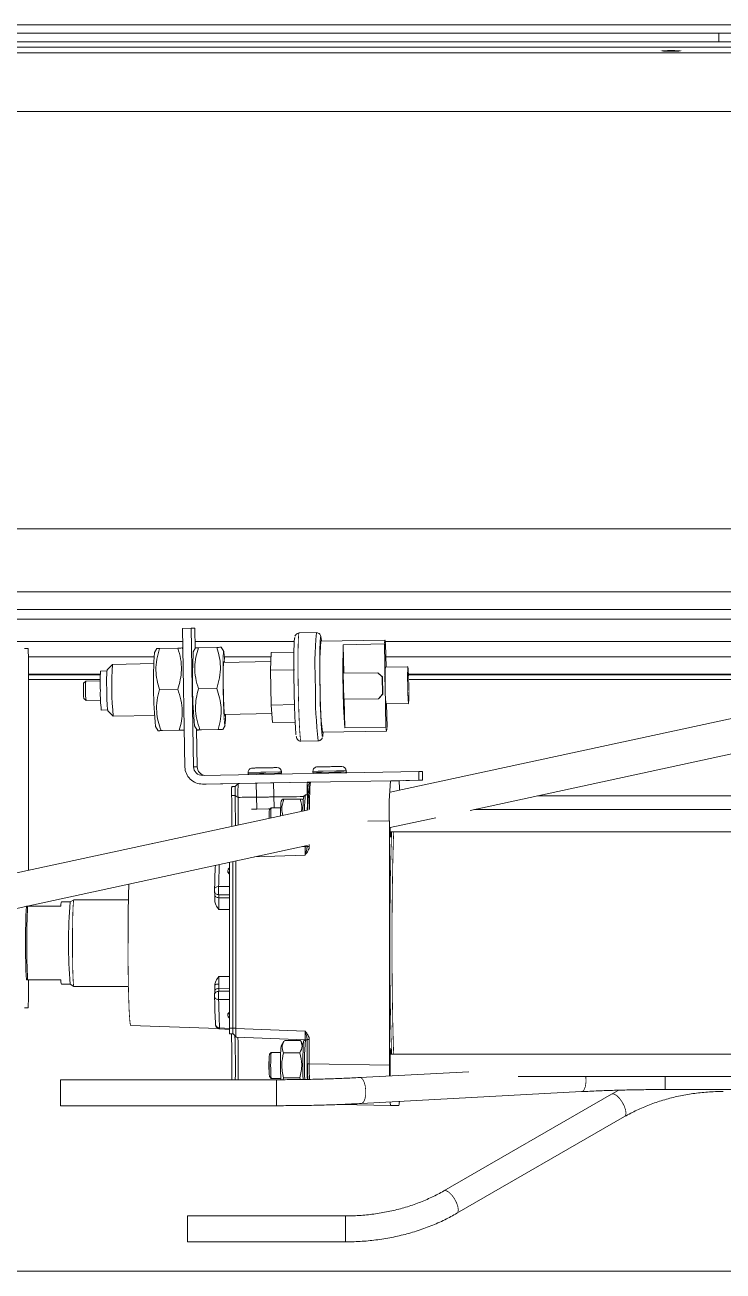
# Model space of a CAD drawing. Header units: millimetres. Extents: x -16985 to -606, y 2122 to 9380.
# Drawn here: x -12854.8 to -12693.6, y 6999.4 to 7287.2 of the extents above; entities that cross this region are included whole.
import ezdxf

# ---------------------------------------------------------------- set-up
doc = ezdxf.new("R2010")
doc.units = ezdxf.units.MM
for name, pattern in [('K5LT32768', [0]), ('K5LT32769', [0]), ('K5LT_THIN', [0])]:
    doc.linetypes.add(name, pattern=pattern)

msp = doc.modelspace()

# ---------------------------------------------------------------- linework, layer by layer
at = {"color": 7, "linetype": 'K5LT_THIN', "lineweight": 18}
for p, q in [((-13135.55, 7287.19), (-11818.55, 7287.19)), ((-12694.55, 7285.26), (-12963.55, 7285.26)), ((-12963.55, 7283.26), (-12518.55, 7283.26)), ((-12694.55, 7283.26), (-12963.55, 7283.26)), ((-12694.55, 7283.26), (-12694.55, 7285.26)), ((-12518.55, 7285.26), (-12694.55, 7285.26)), ((-12518.55, 7283.26), (-12694.55, 7283.26)), ((-12963.55, 7282.06), (-12518.55, 7282.06)), ((-12518.55, 7152.18), (-12963.55, 7152.18)), ((-12816.4, 7147.86), (-12818.39, 7147.83)), ((-12818.39, 7147.83), (-12817.84, 7115.83)), ((-12815.84, 7115.87), (-12816.4, 7147.86)), ((-12816.4, 7147.86), (-12815.57, 7147.86)), ((-12815.48, 7143.15), (-12815.57, 7147.86)), ((-12792.4, 7146.12), (-12792.42, 7146.08)), ((-12787.47, 7146.86), (-12791.47, 7146.79)), ((-12771.65, 7145.13), (-12786.44, 7144.88)), ((-12854.92, 7143.19), (-12854.02, 7143.19)), ((-12854.02, 7143.19), (-12853.94, 7140.69)), ((-12824.36, 7143.21), (-12824.9, 7142.24)), ((-12819.48, 7143.3), (-12823.68, 7143.23)), ((-12818.31, 7143.1), (-12818.44, 7143.32)), ((-12815.36, 7143.37), (-12815.9, 7142.4)), ((-12814.69, 7143.39), (-12810.49, 7143.46)), ((-12808.87, 7142.52), (-12809.45, 7143.47)), ((-12798.05, 7138.22), (-12797.89, 7142.26)), ((-12797.89, 7142.26), (-12792.67, 7142.35)), ((-12781.27, 7144.07), (-12771.78, 7144.24)), ((-12781.15, 7137.47), (-12781.27, 7144.07)), ((-12771.61, 7134.64), (-12771.78, 7144.24)), ((-12771.4, 7138.89), (-12771.49, 7144.24)), ((-12853.96, 7141.28), (-12824.99, 7141.28)), ((-12853.94, 7140.69), (-12853.94, 7091.99)), ((-12834.58, 7139.53), (-12835.81, 7138.26)), ((-12825.04, 7139.7), (-12834.58, 7139.54)), ((-12797.97, 7140.17), (-12808.9, 7139.98)), ((-12808.85, 7139.98), (-12808.9, 7139.98)), ((-12808.72, 7141.28), (-12797.93, 7141.28)), ((-12766.35, 7138.98), (-12771.54, 7138.89)), ((-12771.44, 7141.28), (-12518.55, 7141.28)), ((-12853.94, 7137.28), (-12837.37, 7137.28)), ((-12835.85, 7138.01), (-12837.3, 7137.99)), ((-12798.05, 7138.22), (-12792.56, 7138.31)), ((-12797.91, 7130.14), (-12798.05, 7138.22)), ((-12773.27, 7137.61), (-12781.26, 7137.47)), ((-12781.16, 7131.47), (-12781.26, 7137.47)), ((-12772.25, 7136.63), (-12773.27, 7137.61)), ((-12773.27, 7137.61), (-12773.25, 7137.61)), ((-12773.25, 7137.61), (-12772.23, 7136.63)), ((-12772.18, 7132.63), (-12772.25, 7136.63)), ((-12772.25, 7136.63), (-12772.23, 7136.63)), ((-12772.23, 7136.63), (-12772.17, 7132.63)), ((-12766.2, 7137.28), (-12518.55, 7137.28)), ((-12840.76, 7135.68), (-12841.25, 7135.17)), ((-12837.39, 7135.74), (-12840.76, 7135.68)), ((-12823.7, 7133.73), (-12819.5, 7133.8)), ((-12810.5, 7133.96), (-12814.71, 7133.89)), ((-12771.44, 7125.04), (-12771.61, 7134.64)), ((-12841.19, 7131.67), (-12840.68, 7131.18)), ((-12840.68, 7131.18), (-12837.31, 7131.24)), ((-12781.16, 7131.47), (-12773.16, 7131.61)), ((-12781.16, 7131.47), (-12781.14, 7131.47)), ((-12773.15, 7131.61), (-12781.14, 7131.47)), ((-12780.93, 7124.87), (-12781.05, 7131.47)), ((-12773.16, 7131.61), (-12772.18, 7132.63)), ((-12773.16, 7131.61), (-12773.15, 7131.61)), ((-12772.17, 7132.63), (-12773.15, 7131.61)), ((-12772.17, 7132.63), (-12772.18, 7132.63)), ((-12771.39, 7130.39), (-12766.2, 7130.48)), ((-12771.16, 7125.04), (-12771.25, 7130.39)), ((-12676.19, 7130.37), (-12770.46, 7110.02)), ((-12837.14, 7128.99), (-12835.69, 7129.01)), ((-12835.64, 7128.77), (-12834.38, 7127.54)), ((-12834.37, 7127.54), (-12824.83, 7127.7)), ((-12808.69, 7127.99), (-12797.76, 7128.18)), ((-12808.69, 7127.99), (-12808.64, 7127.99)), ((-12797.91, 7130.14), (-12792.42, 7130.23)), ((-12797.61, 7126.1), (-12797.91, 7130.14)), ((-12824.6, 7125.17), (-12824.03, 7124.22)), ((-12815.6, 7125.33), (-12815.03, 7124.37)), ((-12815.01, 7115.87), (-12815.16, 7124.59)), ((-12809.11, 7124.48), (-12808.58, 7125.45)), ((-12797.61, 7126.1), (-12792.38, 7126.19)), ((-12771.44, 7125.04), (-12780.93, 7124.87)), ((-12819.15, 7124.31), (-12823.35, 7124.23)), ((-12818.78, 7124.31), (-12822.99, 7124.23)), ((-12818.28, 7124.32), (-12818.78, 7124.31)), ((-12818.11, 7124.32), (-12817.99, 7124.54)), ((-12814.36, 7124.39), (-12810.15, 7124.46)), ((-12813.99, 7124.39), (-12809.79, 7124.46)), ((-12791.04, 7121.79), (-12787.04, 7121.86)), ((-12786.11, 7122.54), (-12786.09, 7122.57)), ((-12786.07, 7123.88), (-12771.28, 7124.14)), ((-12751.97, 7105.83), (-12674.5, 7122.56)), ((-12815.84, 7115.87), (-12815.01, 7115.87)), ((-12813.8, 7113.9), (-12763.84, 7114.77)), ((-12803.26, 7114.58), (-12803.25, 7114.28)), ((-12795.55, 7114.41), (-12795.56, 7114.71)), ((-12788.27, 7114.84), (-12788.26, 7114.54)), ((-12780.56, 7114.67), (-12780.57, 7114.97)), ((-12763.84, 7114.77), (-12763.8, 7112.77)), ((-12763.84, 7114.77), (-12763.01, 7114.77)), ((-12762.97, 7112.77), (-12763.01, 7114.77)), ((-12813.77, 7111.9), (-12805.52, 7112.05)), ((-12813.77, 7111.9), (-12812.94, 7111.9)), ((-12812.94, 7111.9), (-12801.36, 7112.1)), ((-12806.22, 7111.35), (-12807.02, 7111.31)), ((-12805.52, 7112.05), (-12806.22, 7111.35)), ((-12789.54, 7112.32), (-12805.63, 7112.04)), ((-12805.52, 7112.05), (-12789.59, 7112.32)), ((-12805.52, 7112.05), (-12805.52, 7112.05)), ((-12801.36, 7112.11), (-12801.26, 7106.11)), ((-12797.36, 7112.17), (-12789.58, 7112.31)), ((-12797.26, 7106.44), (-12797.36, 7112.18)), ((-12788.82, 7112.31), (-12788.87, 7112.3)), ((-12788.81, 7112.35), (-12770.32, 7112.67)), ((-12770.32, 7112.67), (-12768.45, 7112.67)), ((-12769.8, 7112.67), (-12763.8, 7112.77)), ((-12768.97, 7112.67), (-12762.97, 7112.77)), ((-12763.8, 7112.77), (-12762.97, 7112.77)), ((-12807.05, 7109.24), (-12806.25, 7109.22)), ((-12806.25, 7109.22), (-12805.57, 7108.8)), ((-12805.57, 7108.8), (-12805.57, 7108.82)), ((-12795.33, 7108.44), (-12795.62, 7107.93)), ((-12794.97, 7108.44), (-12795.26, 7108.44)), ((-12794.97, 7108.44), (-12791.24, 7108.44)), ((-12790.51, 7108.12), (-12790.7, 7108.44)), ((-12790.02, 7109.43), (-12790.42, 7109.03)), ((-12789.5, 7109.44), (-12790.01, 7109.44)), ((-12531.69, 7109.19), (-12736.41, 7109.19)), ((-12789.58, 7105.89), (-12916.9, 7078.39)), ((-12797.91, 7106.44), (-12798.31, 7106.04)), ((-12795.72, 7106.44), (-12797.91, 7106.44)), ((-12531.75, 7106.04), (-12750.99, 7106.04)), ((-12770.63, 7046.95), (-12770.63, 7103.42)), ((-12770.47, 7101.83), (-12759.87, 7104.12)), ((-12770.41, 7100.84), (-12518.55, 7100.84)), ((-12915.22, 7070.57), (-12789.59, 7097.7)), ((-12789.92, 7097.51), (-12790.6, 7097.48)), ((-12790.16, 7097.58), (-12790.08, 7097.5)), ((-12789.76, 7097.44), (-12789.6, 7097.44)), ((-12789.56, 7097.5), (-12789.61, 7097.26)), ((-12789.59, 7097.71), (-12789.59, 7097.49)), ((-12789.12, 7097.49), (-12789.59, 7097.49)), ((-12807.56, 7055.51), (-12807.56, 7093.82)), ((-12806.77, 7055.51), (-12806.77, 7093.99)), ((-12806.09, 7094.14), (-12806.09, 7055.5)), ((-12844.35, 7084.69), (-12846.34, 7084.69)), ((-12843.48, 7085.18), (-12844.35, 7084.69)), ((-12830.89, 7085.19), (-12843.48, 7085.19)), ((-12810.98, 7087.04), (-12810.96, 7086.37)), ((-12810.04, 7086.34), (-12810.02, 7085.66)), ((-12854.18, 7083.69), (-12854.45, 7083.69)), ((-12846.48, 7083.69), (-12854.18, 7083.69)), ((-12853.94, 7083.81), (-12853.94, 7083.69)), ((-12854.45, 7066.69), (-12854.18, 7066.69)), ((-12854.18, 7066.69), (-12846.48, 7066.69)), ((-12853.94, 7066.69), (-12853.94, 7062.69)), ((-12846.34, 7065.69), (-12844.35, 7065.69)), ((-12844.35, 7065.69), (-12843.48, 7065.19)), ((-12843.48, 7065.19), (-12830.89, 7065.19)), ((-12810.02, 7064.71), (-12810.04, 7064.04)), ((-12853.94, 7062.69), (-12854.02, 7060.19)), ((-12810.96, 7064.01), (-12810.98, 7063.33)), ((-12854.02, 7060.19), (-12854.92, 7060.19)), ((-12830.35, 7056.15), (-12810.17, 7055.45)), ((-12806.77, 7055.51), (-12807.56, 7055.51)), ((-12806.09, 7055.5), (-12806.77, 7055.51)), ((-12809.81, 7055.35), (-12807.56, 7055.25)), ((-12807.52, 7054.23), (-12806.72, 7054.19)), ((-12806.72, 7054.19), (-12806.02, 7053.48)), ((-12806.09, 7055.46), (-12806.09, 7055.5)), ((-12806.09, 7055.46), (-12790.1, 7054.87)), ((-12806.02, 7053.46), (-12790.03, 7052.87)), ((-12794.87, 7052.71), (-12791.15, 7052.71)), ((-12791.15, 7052.71), (-12791.08, 7052.53)), ((-12790.08, 7052.87), (-12790.42, 7052.53)), ((-12789.61, 7053.11), (-12789.56, 7052.87)), ((-12789.59, 7052.88), (-12789.59, 7047.28)), ((-12789.12, 7052.88), (-12789.59, 7052.88)), ((-12789.12, 7052.88), (-12789.12, 7047.28)), ((-12797.91, 7049.94), (-12798.31, 7049.54)), ((-12795.72, 7049.94), (-12797.91, 7049.94)), ((-12794.98, 7052.54), (-12795.62, 7051.43)), ((-12795.04, 7049.82), (-12791.31, 7049.82)), ((-12790.51, 7051.62), (-12791.05, 7052.55)), ((-12789.12, 7047.28), (-12770.63, 7046.95)), ((-12518.55, 7049.54), (-12770.41, 7049.54)), ((-12798.31, 7044.34), (-12797.91, 7043.94)), ((-12795.15, 7043.64), (-12795.04, 7044.05)), ((-12795.04, 7044.05), (-12791.31, 7044.05)), ((-12791.17, 7043.67), (-12791.31, 7044.05)), ((-12752.24, 7045.48), (-12777.39, 7044.13)), ((-12740.84, 7044.34), (-12531.75, 7044.34)), ((-12796.67, 7043.63), (-12846.55, 7043.63)), ((-12846.55, 7040.63), (-12846.55, 7043.63)), ((-12797.91, 7043.94), (-12795.72, 7043.94)), ((-12717.64, 7041.19), (-12719.29, 7040.31)), ((-12718.42, 7041.19), (-12717.64, 7041.19)), ((-12706.94, 7041.36), (-12657.05, 7041.36)), ((-12846.55, 7037.63), (-12846.55, 7040.63)), ((-12777.07, 7038.14), (-12726.22, 7040.87)), ((-12719.29, 7040.31), (-12758.01, 7017.97)), ((-12846.55, 7037.63), (-12796.67, 7037.63)), ((-12782.09, 7037.91), (-12770.32, 7037.7)), ((-12768.45, 7037.7), (-12770.32, 7037.7)), ((-12755.02, 7012.78), (-12716.29, 7035.11)), ((-12780.75, 7012.18), (-12817.25, 7012.18)), ((-12817.25, 7010.71), (-12817.25, 7012.18)), ((-12817.25, 7006.18), (-12817.25, 7010.71)), ((-12817.25, 7006.18), (-12780.75, 7006.18)), ((-11818.45, 6999.44), (-13033.55, 6999.44))]:
    msp.add_line(p, q, dxfattribs=at)
at = {"color": 8, "linetype": 'K5LT32768', "lineweight": 15, "true_color": 0x808080}
for p, q in [((-12963.55, 7280.71), (-12518.55, 7280.71)), ((-12963.55, 7267.16), (-12518.55, 7267.16)), ((-12963.55, 7170.85), (-12518.55, 7170.85)), ((-12963.55, 7156.25), (-12518.55, 7156.25)), ((-12518.55, 7150.01), (-12963.55, 7150.01)), ((-12963.55, 7144.81), (-12818.34, 7144.81)), ((-12815.51, 7144.81), (-12792.59, 7144.81)), ((-12771.56, 7144.81), (-12518.55, 7144.81)), ((-12853.94, 7137.11), (-12837.37, 7137.11)), ((-12766.2, 7137.11), (-12518.55, 7137.11)), ((-12837.39, 7136.07), (-12853.94, 7136.07)), ((-12518.55, 7136.07), (-12766.16, 7136.07)), ((-12775.59, 7103.33), (-12770.63, 7103.42)), ((-12789.12, 7097.91), (-12789.12, 7097.49)), ((-12790.1, 7095.5), (-12801.78, 7095.07)), ((-12807.59, 7091.16), (-12807.89, 7091.54)), ((-12807.89, 7091.54), (-12807.56, 7091.43)), ((-12807.87, 7092.21), (-12807.56, 7092.55)), ((-12807.6, 7092.39), (-12807.87, 7092.21)), ((-12810.05, 7088.23), (-12807.56, 7088.21)), ((-12810.04, 7086.34), (-12807.56, 7086.33)), ((-12810.02, 7085.66), (-12807.56, 7085.64)), ((-12807.56, 7082.9), (-12810, 7082.92)), ((-12810, 7067.46), (-12807.56, 7067.47)), ((-12807.56, 7064.73), (-12810.02, 7064.71)), ((-12807.56, 7062.16), (-12810.05, 7062.14)), ((-12807.56, 7064.05), (-12810.04, 7064.04)), ((-12807.89, 7058.83), (-12807.62, 7059.17)), ((-12807.56, 7058.94), (-12807.89, 7058.83)), ((-12809.83, 7055.6), (-12807.56, 7055.49)), ((-12807.56, 7057.82), (-12807.87, 7058.17)), ((-12807.87, 7058.17), (-12807.6, 7057.98)), ((-12789.59, 7047.28), (-12789.12, 7047.28)), ((-12725.22, 7043.89), (-12725.25, 7044.34)), ((-12706.94, 7041.36), (-12706.94, 7044.36)), ((-12796.67, 7040.63), (-12796.67, 7043.63)), ((-12796.67, 7037.63), (-12796.67, 7040.63)), ((-12780.75, 7010.71), (-12780.75, 7012.18)), ((-12780.75, 7006.18), (-12780.75, 7010.71))]:
    msp.add_line(p, q, dxfattribs=at)
at = {"color": 7, "linetype": 'K5LT_THIN', "const_width": 0.18}
for points in [[(-12705.55, 7281.28), (-12706.36, 7281.27), (-12707.04, 7281.25), (-12707.49, 7281.23), (-12707.65, 7281.19), (-12707.49, 7281.15), (-12707.04, 7281.12), (-12706.36, 7281.11), (-12705.55, 7281.1), (-12704.75, 7281.11), (-12704.07, 7281.12), (-12703.61, 7281.15), (-12703.45, 7281.19), (-12703.61, 7281.23), (-12704.07, 7281.25), (-12704.75, 7281.27)], [(-12766.41, 7134.73), (-12766.43, 7135.98), (-12766.43, 7137.12), (-12766.42, 7138.05), (-12766.39, 7138.68), (-12766.36, 7138.96), (-12766.31, 7138.87), (-12766.27, 7138.41), (-12766.22, 7137.62), (-12766.18, 7136.57), (-12766.14, 7135.36), (-12766.12, 7134.09), (-12766.11, 7132.88), (-12766.12, 7131.84), (-12766.14, 7131.05), (-12766.17, 7130.58), (-12766.21, 7130.49), (-12766.25, 7130.77), (-12766.3, 7131.4), (-12766.35, 7132.33), (-12766.38, 7133.47)]]:
    msp.add_lwpolyline(points, close=True, dxfattribs=at)
at = {"color": 8, "linetype": 'K5LT32769', "true_color": 0x808080, "const_width": 0.18}
for points in [[(-12791.04, 7121.79), (-12791.08, 7121.85), (-12791.15, 7122.23), (-12791.23, 7122.95), (-12791.31, 7124.01), (-12791.39, 7125.35), (-12791.46, 7126.96), (-12791.53, 7128.77), (-12791.59, 7130.75), (-12791.64, 7132.83), (-12791.68, 7134.94), (-12791.71, 7137.04), (-12791.72, 7139.07), (-12791.72, 7140.95), (-12791.71, 7142.64), (-12791.68, 7144.09), (-12791.64, 7145.26), (-12791.59, 7146.12), (-12791.54, 7146.63), (-12791.47, 7146.79)], [(-12795.56, 7114.71), (-12795.56, 7114.71), (-12795.79, 7114.71), (-12796.37, 7114.7), (-12797.25, 7114.68), (-12798.34, 7114.67), (-12799.54, 7114.65), (-12800.72, 7114.62), (-12801.77, 7114.61), (-12802.6, 7114.59), (-12803.11, 7114.58), (-12803.26, 7114.58)], [(-12795.55, 7114.41), (-12795.56, 7114.41), (-12795.79, 7114.41), (-12796.38, 7114.4), (-12797.26, 7114.38), (-12798.36, 7114.37), (-12799.55, 7114.35), (-12800.73, 7114.32), (-12801.79, 7114.31), (-12802.6, 7114.29), (-12803.11, 7114.28), (-12803.25, 7114.28)], [(-12780.57, 7114.97), (-12780.57, 7114.97), (-12780.8, 7114.97), (-12781.38, 7114.96), (-12782.26, 7114.95), (-12783.35, 7114.93), (-12784.55, 7114.91), (-12785.73, 7114.89), (-12786.78, 7114.87), (-12787.61, 7114.85), (-12788.12, 7114.84), (-12788.27, 7114.84)], [(-12780.56, 7114.67), (-12780.57, 7114.67), (-12780.8, 7114.67), (-12781.39, 7114.66), (-12782.27, 7114.65), (-12783.37, 7114.63), (-12784.56, 7114.61), (-12785.74, 7114.59), (-12786.8, 7114.57), (-12787.61, 7114.55), (-12788.12, 7114.54), (-12788.26, 7114.54)], [(-12789.6, 7097.44), (-12789.6, 7097.42), (-12789.61, 7097.3)], [(-12789.61, 7053.12), (-12789.6, 7052.95), (-12789.6, 7052.86)], [(-12776.08, 7041.16), (-12776.2, 7042.19), (-12776.44, 7043.08), (-12776.78, 7043.74), (-12777.18, 7044.09), (-12777.39, 7044.13)], [(-12777.07, 7038.14), (-12776.89, 7038.19), (-12776.53, 7038.55), (-12776.25, 7039.23), (-12776.09, 7040.14), (-12776.08, 7041.16)], [(-12726.22, 7040.87), (-12726.03, 7040.92), (-12725.67, 7041.28), (-12725.39, 7041.96), (-12725.24, 7042.87), (-12725.22, 7043.89)], [(-12717.47, 7039.32), (-12718.1, 7039.95), (-12718.7, 7040.31), (-12719.18, 7040.35), (-12719.29, 7040.31)], [(-12716.29, 7035.11), (-12716.09, 7035.34), (-12715.97, 7035.9), (-12716.08, 7036.68), (-12716.4, 7037.58), (-12716.88, 7038.5), (-12717.47, 7039.32)], [(-12756.2, 7016.99), (-12756.83, 7017.62), (-12757.42, 7017.97), (-12757.91, 7018.02), (-12758.01, 7017.97)], [(-12755.02, 7012.78), (-12754.81, 7013), (-12754.7, 7013.56), (-12754.81, 7014.34), (-12755.12, 7015.24), (-12755.6, 7016.16), (-12756.2, 7016.99)]]:
    msp.add_lwpolyline(points, dxfattribs=at)
at = {"color": 7, "linetype": 'K5LT_THIN', "const_width": 0.18}
for points in [[(-12771.78, 7144.24), (-12771.75, 7144.63), (-12771.72, 7144.91), (-12771.69, 7145.08), (-12771.65, 7145.13), (-12771.61, 7145.08), (-12771.57, 7144.91), (-12771.53, 7144.63), (-12771.49, 7144.24)], [(-12808.59, 7125.44), (-12808.65, 7125.61), (-12808.72, 7126.13), (-12808.78, 7126.97), (-12808.84, 7128.1), (-12808.9, 7129.46), (-12808.96, 7131.02), (-12809, 7132.69), (-12809.03, 7134.42), (-12809.05, 7136.13), (-12809.06, 7137.75), (-12809.06, 7139.22), (-12809.04, 7140.47), (-12809.01, 7141.46), (-12808.97, 7142.14), (-12808.92, 7142.49), (-12808.86, 7142.49), (-12808.8, 7142.14), (-12808.73, 7141.46), (-12808.67, 7140.47), (-12808.64, 7139.99)], [(-12808.58, 7127.99), (-12808.59, 7127.92), (-12808.63, 7127.74), (-12808.69, 7127.92), (-12808.74, 7128.45), (-12808.8, 7129.31), (-12808.85, 7130.44), (-12808.9, 7131.77), (-12808.93, 7133.23), (-12808.96, 7134.74), (-12808.97, 7136.2), (-12808.97, 7137.54), (-12808.96, 7138.66), (-12808.93, 7139.52), (-12808.9, 7140.05), (-12808.85, 7140.23)], [(-12808.85, 7140.23), (-12808.8, 7140.05), (-12808.79, 7139.99)], [(-12771.16, 7125.04), (-12771.19, 7124.65), (-12771.22, 7124.37), (-12771.25, 7124.19), (-12771.28, 7124.14), (-12771.32, 7124.19), (-12771.36, 7124.37), (-12771.4, 7124.65), (-12771.44, 7125.04)], [(-12801.36, 7112.11), (-12801.46, 7112.11), (-12801.33, 7112.11), (-12800.9, 7112.12), (-12800.23, 7112.13), (-12799.43, 7112.15)], [(-12799.43, 7112.15), (-12798.63, 7112.16), (-12797.93, 7112.17), (-12797.45, 7112.18), (-12797.27, 7112.18), (-12797.36, 7112.18)], [(-12769.46, 7112.67), (-12768.65, 7112.68), (-12767.95, 7112.7), (-12767.47, 7112.7), (-12767.29, 7112.71), (-12767.42, 7112.7), (-12767.85, 7112.7), (-12768.52, 7112.68), (-12769.31, 7112.67)], [(-12789.24, 7109.59), (-12789.29, 7109.89), (-12789.31, 7109.94)], [(-12798.18, 7106.17), (-12798.83, 7106.16), (-12799.9, 7106.14), (-12800.9, 7106.12), (-12801.72, 7106.1), (-12802.28, 7106.09), (-12802.51, 7106.09), (-12802.51, 7106.09)], [(-12770.1, 7100.84), (-12770.16, 7099.18), (-12770.24, 7096.65), (-12770.31, 7093.89), (-12770.37, 7090.93), (-12770.42, 7087.81), (-12770.45, 7084.55), (-12770.48, 7081.19), (-12770.49, 7077.77), (-12770.5, 7074.32), (-12770.49, 7070.89), (-12770.47, 7067.49), (-12770.44, 7064.18), (-12770.39, 7060.99), (-12770.34, 7057.94), (-12770.27, 7055.08), (-12770.2, 7052.43), (-12770.12, 7050.02), (-12770.1, 7049.54)], [(-12769.63, 7100.84), (-12769.69, 7098.92), (-12769.77, 7096.29), (-12769.84, 7093.43), (-12769.89, 7090.39), (-12769.94, 7087.18), (-12769.98, 7083.85), (-12770, 7080.42), (-12770.01, 7076.94), (-12770.01, 7073.44), (-12770, 7069.95), (-12769.98, 7066.53), (-12769.94, 7063.19), (-12769.89, 7059.99), (-12769.84, 7056.94), (-12769.77, 7054.09), (-12769.69, 7051.46), (-12769.63, 7049.54)], [(-12810.98, 7087.68), (-12810.97, 7087.78), (-12810.92, 7087.88), (-12810.84, 7087.98), (-12810.72, 7088.06), (-12810.58, 7088.13), (-12810.42, 7088.18), (-12810.24, 7088.22), (-12810.05, 7088.23)], [(-12843.48, 7085.19), (-12843.54, 7085.01), (-12843.6, 7084.47), (-12843.66, 7083.6), (-12843.71, 7082.42), (-12843.75, 7080.99), (-12843.78, 7079.34), (-12843.8, 7077.54), (-12843.81, 7075.66), (-12843.81, 7073.76), (-12843.79, 7071.92), (-12843.76, 7070.19), (-12843.73, 7068.64), (-12843.68, 7067.33), (-12843.63, 7066.3), (-12843.57, 7065.59), (-12843.51, 7065.23), (-12843.48, 7065.19)], [(-12830.98, 7075.19), (-12830.98, 7072.59), (-12830.96, 7070.05), (-12830.93, 7067.6), (-12830.89, 7065.3), (-12830.84, 7063.17), (-12830.78, 7061.28), (-12830.72, 7059.64), (-12830.64, 7058.29), (-12830.56, 7057.25), (-12830.48, 7056.55), (-12830.39, 7056.2), (-12830.35, 7056.15)], [(-12770.23, 7049.54), (-12770.25, 7049.99), (-12770.28, 7050.52), (-12770.32, 7050.71), (-12770.36, 7050.52), (-12770.4, 7049.99), (-12770.42, 7049.15), (-12770.44, 7048.1), (-12770.45, 7046.94), (-12770.44, 7045.77), (-12770.42, 7044.72), (-12770.42, 7044.5)]]:
    msp.add_lwpolyline(points, dxfattribs=at)
at = {"color": 8, "linetype": 'K5LT32768', "lineweight": 15, "true_color": 0x808080}
for centre, radius, start, end in [((-12702.14, 7139.24), 85.67, 174.9013, 183.2685), ((-12700.89, 7132.5), 86.8, 178.7686, 187.0358), ((-12522.86, 7082.18), 287.25, 177.7774, 178.7928)]:
    msp.add_arc(centre, radius, start, end, dxfattribs=at)
at = {"color": 7, "linetype": 'K5LT_THIN', "lineweight": 18}
for centre, radius, start, end in [((-12708.83, 7138.4), 77.88, 175.2313, 182.9621), ((-12715.59, 7135.61), 109.51, 176.5301, 185.471), ((-12706.59, 7135.77), 109.51, 176.5301, 185.471), ((-12576.28, 7138.04), 205.08, 178.316, 183.6829), ((-12766.32, 7134.73), 68.43, 175.9703, 186.0308), ((-12806.51, 7135.25), 30.91, 174.9229, 183.2706), ((-12799.71, 7135.36), 36.22, 175.4015, 182.9164), ((-12737.22, 7136.22), 34.42, 175.5575, 182.636), ((-12827.35, 7134.09), 13.94, 175.5623, 182.7556), ((-12827.31, 7133.23), 13.97, 179.2473, 186.4327), ((-12818.01, 7133.82), 22.82, 175.3423, 186.6588), ((-12806.39, 7132.8), 30.99, 178.7333, 187.0711), ((-12799.59, 7132.94), 36.3, 179.0865, 186.5935), ((-12715.42, 7132.72), 71.21, 178.6693, 187.1351), ((-12745.64, 7133.82), 25.98, 178.2059, 187.5984), ((-12820.33, 7127.44), 11.9, 350.2917, 2.6277), ((-12781.57, 7114.96), 1, 0.9995, 90.9995), ((-12813.84, 7115.9), 4, 180.9835, 270.9849), ((-12813.84, 7115.9), 2, 180.9835, 270.9849), ((-12813.01, 7115.9), 2, 180.9847, 264.0791), ((-12802.26, 7114.6), 1, 90.9994, 180.9994), ((-12803.05, 7114.28), 0.2, 180.9995, 255.5994), ((-12796.56, 7114.7), 1, 0.9995, 90.9995), ((-12795.75, 7114.41), 0.2, 286.5528, 0.9994), ((-12787.27, 7114.86), 1, 90.9994, 180.9994), ((-12788.06, 7114.54), 0.2, 180.9995, 255.5994), ((-12780.76, 7114.67), 0.2, 286.5528, 0.9994), ((-12700.82, 7105.73), 69.85, 174.299, 181.895), ((-13055.23, 7103.5), 248.24, 359.6828, 1.3245), ((-13052.15, 7103.52), 245.96, 359.7164, 1.3272), ((-13032.89, 7103.52), 227.38, 359.7302, 1.3305), ((-12765.63, 7105.03), 30.13, 174.4757, 180.9004), ((-12766.47, 7106.18), 24.11, 173.1984, 181.2013), ((-12765.8, 7106.38), 24.4, 172.8094, 181.4717), ((-12784.89, 7104.46), 13.51, 173.285, 181.9999), ((-12782.13, 7104.37), 16.26, 174.1051, 181.3368), ((-12779.19, 7104.48), 18.82, 174.0339, 181.2526), ((-12755.46, 7101.53), 14.98, 178.826, 187.1537), ((-12776.73, 7100.75), 6.5, 350.3856, 0.7525), ((-12556.47, 7083.52), 251.56, 178.0213, 178.1727), ((-12409.69, 7076.1), 421.29, 178.2722, 180.1245), ((-12843.64, 7083.8), 2.85, 161.7658, 182.1866), ((-12726.68, 7075.19), 118.05, 175.385, 184.615), ((-12678.67, 7075.19), 175.99, 177.2316, 182.7684), ((-12664.96, 7075.19), 189.41, 177.428, 182.572), ((-12843.64, 7066.58), 2.85, 177.8134, 198.2342), ((-12564.14, 7067.04), 245.96, 181.14, 182.666), ((-12556.47, 7066.85), 251.56, 181.8273, 181.9787), ((-12809.88, 7056.49), 0.897, 184.0772, 273.2779), ((-13032.12, 7046.95), 225.14, 359.1547, 1.8495), ((-13030.51, 7047), 224.33, 359.1407, 1.744), ((-13012.02, 7046.98), 206.51, 359.0725, 1.7936), ((-12703.69, 7046.84), 86.55, 175.9671, 182.1294), ((-12763.78, 7046.94), 34.26, 174.9764, 185.0236), ((-12761.71, 7048.12), 34.07, 174.421, 181.9861), ((-12711.24, 7046.8), 79.39, 175.8569, 182.2979), ((-12770.14, 7046.94), 28.29, 174.7258, 185.2742), ((-12768.4, 7046.94), 30.02, 175.0345, 184.9655), ((-12698.23, 7046.7), 97.52, 179.8631, 181.8148)]:
    msp.add_arc(centre, radius, start, end, dxfattribs=at)
for centre, start_param, end_param in [((-12768.45, 7103.42), -0.699738, 0), ((-12770.32, 7046.96), 1.571101, 1.840331), ((-12770.32, 7046.96), 2.72573, 3.141593), ((-12768.45, 7046.96), 3.141592, 3.587099)]:
    msp.add_ellipse(centre, major_axis=(0, 9.25), ratio=0.033226, start_param=start_param, end_param=end_param, dxfattribs=at)
for points, knots in [([(-12792.17, 7123.31), (-12792.18, 7123.39), (-12792.22, 7123.67), (-12792.3, 7124.61), (-12792.38, 7126.08), (-12792.46, 7127.92), (-12792.54, 7129.98), (-12792.59, 7132.13), (-12792.64, 7134.27), (-12792.67, 7136.42), (-12792.69, 7138.56), (-12792.69, 7140.62), (-12792.67, 7142.46), (-12792.63, 7143.96), (-12792.58, 7145.01), (-12792.53, 7145.63), (-12792.48, 7145.7), (-12792.47, 7145.74)], [0, 0, 0, 0, 0.030366, 0.102136, 0.175429, 0.248721, 0.320491, 0.389396, 0.454407, 0.519418, 0.588323, 0.660092, 0.733385, 0.806678, 0.878447, 0.947352, 1, 1, 1, 1]), ([(-12791.47, 7146.79), (-12791.59, 7146.77), (-12791.74, 7146.75), (-12791.94, 7146.63), (-12792.02, 7146.57), (-12792.09, 7146.52), (-12792.13, 7146.47), (-12792.17, 7146.44), (-12792.2, 7146.41), (-12792.24, 7146.36), (-12792.32, 7146.27), (-12792.37, 7146.19), (-12792.39, 7146.14), (-12792.4, 7146.12)], [0, 0, 0, 0, 0.319356, 0.381875, 0.434444, 0.478322, 0.498702, 0.519468, 0.541987, 0.567547, 0.631742, 0.831784, 1, 1, 1, 1]), ([(-12786.4, 7145.66), (-12786.42, 7145.76), (-12786.46, 7146.07), (-12786.62, 7146.42), (-12786.98, 7146.79), (-12787.32, 7146.84), (-12787.47, 7146.86)], [0, 0, 0, 0, 0.188583, 0.548498, 0.799646, 1, 1, 1, 1]), ([(-12786.06, 7122.88), (-12786.08, 7122.92), (-12786.13, 7122.99), (-12786.21, 7123.63), (-12786.3, 7124.69), (-12786.39, 7126.19), (-12786.47, 7128.03), (-12786.54, 7130.09), (-12786.6, 7132.23), (-12786.64, 7134.38), (-12786.67, 7136.52), (-12786.69, 7138.67), (-12786.69, 7140.73), (-12786.67, 7142.57), (-12786.64, 7144.06), (-12786.59, 7145.12), (-12786.53, 7145.76), (-12786.48, 7145.84), (-12786.46, 7145.88)], [0, 0, 0, 0, 0.058258, 0.120006, 0.18432, 0.25, 0.31568, 0.379994, 0.441742, 0.5, 0.558258, 0.620006, 0.68432, 0.75, 0.81568, 0.879994, 0.941742, 1, 1, 1, 1]), ([(-12786.46, 7145.88), (-12786.43, 7145.86), (-12786.4, 7145.83), (-12786.34, 7145.33), (-12786.31, 7145.17), (-12786.29, 7144.95), (-12786.29, 7144.88)], [0, 0, 0, 0, 0.443194, 0.712989, 0.912934, 1, 1, 1, 1]), ([(-12823.68, 7143.23), (-12823.93, 7142.4), (-12824.43, 7140.72), (-12824.61, 7138.25), (-12824.35, 7135.9), (-12823.92, 7134.46), (-12823.7, 7133.73)], [0, 0, 0, 0, 0.264614, 0.534966, 0.765352, 1, 1, 1, 1]), ([(-12824.35, 7143.21), (-12824.32, 7143.22), (-12824.26, 7143.22), (-12823.88, 7143.23), (-12823.68, 7143.23)], [0, 0, 0, 0, 0.479904, 1, 1, 1, 1]), ([(-12819.48, 7143.3), (-12819.24, 7142.48), (-12818.74, 7140.82), (-12818.57, 7138.36), (-12818.84, 7135.99), (-12819.27, 7134.54), (-12819.5, 7133.8)], [0, 0, 0, 0, 0.264614, 0.534966, 0.765352, 1, 1, 1, 1]), ([(-12818.5, 7143.32), (-12818.48, 7143.32), (-12818.42, 7143.32), (-12818.76, 7143.31), (-12819.24, 7143.31), (-12819.48, 7143.3)], [0, 0, 0, 0, 0.151645, 0.571936, 1, 1, 1, 1]), ([(-12814.71, 7133.89), (-12814.95, 7134.71), (-12815.44, 7136.37), (-12815.62, 7138.83), (-12815.35, 7141.2), (-12814.91, 7142.65), (-12814.69, 7143.39)], [0, 0, 0, 0, 0.264614, 0.534966, 0.765352, 1, 1, 1, 1]), ([(-12814.69, 7143.39), (-12814.92, 7143.38), (-12815.3, 7143.37), (-12815.31, 7143.37), (-12815.31, 7143.37)], [0, 0, 0, 0, 0.58692, 1, 1, 1, 1]), ([(-12810.5, 7133.96), (-12810.26, 7134.79), (-12809.76, 7136.47), (-12809.57, 7138.94), (-12809.83, 7141.29), (-12810.27, 7142.73), (-12810.49, 7143.46)], [0, 0, 0, 0, 0.264614, 0.534966, 0.765352, 1, 1, 1, 1]), ([(-12810.49, 7143.46), (-12810.22, 7143.46), (-12809.68, 7143.47), (-12809.38, 7143.48), (-12809.45, 7143.47), (-12809.46, 7143.47)], [0, 0, 0, 0, 0.483002, 0.976479, 1, 1, 1, 1]), ([(-12823.7, 7133.73), (-12823.91, 7132.9), (-12824.35, 7131.23), (-12824.44, 7128.75), (-12824.09, 7126.4), (-12823.6, 7124.96), (-12823.35, 7124.23)], [0, 0, 0, 0, 0.264614, 0.534966, 0.765352, 1, 1, 1, 1]), ([(-12819.5, 7133.8), (-12819.22, 7132.98), (-12818.66, 7131.33), (-12818.39, 7128.86), (-12818.57, 7126.49), (-12818.95, 7125.04), (-12819.15, 7124.31)], [0, 0, 0, 0, 0.264614, 0.534966, 0.765352, 1, 1, 1, 1]), ([(-12814.36, 7124.39), (-12814.63, 7125.21), (-12815.19, 7126.87), (-12815.46, 7129.33), (-12815.28, 7131.7), (-12814.9, 7133.15), (-12814.71, 7133.89)], [0, 0, 0, 0, 0.264614, 0.534966, 0.765352, 1, 1, 1, 1]), ([(-12810.15, 7124.46), (-12809.94, 7125.29), (-12809.51, 7126.97), (-12809.41, 7129.44), (-12809.77, 7131.8), (-12810.26, 7133.23), (-12810.5, 7133.96)], [0, 0, 0, 0, 0.264614, 0.534966, 0.765352, 1, 1, 1, 1]), ([(-12823.35, 7124.23), (-12823.56, 7124.23), (-12824, 7124.22), (-12824.08, 7124.22), (-12823.73, 7124.22), (-12823.23, 7124.23), (-12822.99, 7124.23)], [0, 0, 0, 0, 0.264614, 0.534966, 0.765352, 1, 1, 1, 1]), ([(-12819.15, 7124.31), (-12818.88, 7124.31), (-12818.34, 7124.32), (-12818.04, 7124.32), (-12818.12, 7124.32), (-12818.12, 7124.32)], [0, 0, 0, 0, 0.482134, 0.974724, 1, 1, 1, 1]), ([(-12813.99, 7124.39), (-12814.27, 7124.38), (-12814.83, 7124.38), (-12815.1, 7124.37), (-12814.93, 7124.38), (-12814.55, 7124.39), (-12814.36, 7124.39)], [0, 0, 0, 0, 0.264614, 0.534966, 0.765352, 1, 1, 1, 1]), ([(-12809.79, 7124.46), (-12809.58, 7124.47), (-12809.15, 7124.48), (-12809.06, 7124.48), (-12809.42, 7124.47), (-12809.91, 7124.47), (-12810.15, 7124.46)], [0, 0, 0, 0, 0.264614, 0.534966, 0.765352, 1, 1, 1, 1]), ([(-12792.11, 7122.98), (-12792.09, 7122.88), (-12792.05, 7122.58), (-12791.89, 7122.23), (-12791.53, 7121.86), (-12791.19, 7121.81), (-12791.04, 7121.79)], [0, 0, 0, 0, 0.189237, 0.5502, 0.800788, 1, 1, 1, 1]), ([(-12787.04, 7121.86), (-12786.92, 7121.88), (-12786.77, 7121.9), (-12786.57, 7122.02), (-12786.49, 7122.08), (-12786.43, 7122.13), (-12786.38, 7122.18), (-12786.35, 7122.21), (-12786.31, 7122.25), (-12786.27, 7122.29), (-12786.2, 7122.38), (-12786.14, 7122.46), (-12786.12, 7122.51), (-12786.11, 7122.54)], [0, 0, 0, 0, 0.319333, 0.38182, 0.43427, 0.477808, 0.497876, 0.518222, 0.540224, 0.565192, 0.628032, 0.824819, 1, 1, 1, 1]), ([(-12785.92, 7123.88), (-12785.92, 7123.82), (-12785.94, 7123.4), (-12785.98, 7123.03), (-12786.03, 7122.96), (-12786.05, 7122.89), (-12786.06, 7122.88)], [0, 0, 0, 0, 0.089297, 0.55789, 0.919901, 1, 1, 1, 1]), ([(-12781.59, 7115.96), (-12781.64, 7115.96), (-12781.72, 7115.96), (-12782.09, 7115.95), (-12782.48, 7115.94), (-12782.94, 7115.93), (-12783.62, 7115.92), (-12784.53, 7115.91), (-12785.44, 7115.89), (-12786.09, 7115.88), (-12786.53, 7115.87), (-12786.88, 7115.87), (-12787.22, 7115.86), (-12787.26, 7115.86), (-12787.28, 7115.86)], [0, 0, 0, 0, 0.119721, 0.184831, 0.25, 0.315109, 0.380279, 0.5, 0.619721, 0.684831, 0.75, 0.815109, 0.880279, 1, 1, 1, 1]), ([(-12796.58, 7115.69), (-12796.63, 7115.69), (-12796.7, 7115.69), (-12797.08, 7115.69), (-12797.46, 7115.68), (-12797.93, 7115.67), (-12798.61, 7115.66), (-12799.52, 7115.65), (-12800.43, 7115.63), (-12801.08, 7115.62), (-12801.52, 7115.61), (-12801.87, 7115.6), (-12802.21, 7115.6), (-12802.25, 7115.6), (-12802.27, 7115.6)], [0, 0, 0, 0, 0.119721, 0.184831, 0.25, 0.315109, 0.380279, 0.5, 0.619721, 0.684831, 0.75, 0.815109, 0.880279, 1, 1, 1, 1]), ([(-12807.05, 7109.24), (-12807.05, 7109.34), (-12807.06, 7109.54), (-12807.06, 7109.9), (-12807.06, 7110.26), (-12807.06, 7110.6), (-12807.05, 7110.9), (-12807.04, 7111.13), (-12807.03, 7111.28), (-12807.02, 7111.3), (-12807.02, 7111.31)], [0, 0, 0, 0, 0.12511, 0.250049, 0.375051, 0.500001, 0.624953, 0.749958, 0.874886, 1, 1, 1, 1]), ([(-12806.22, 7111.35), (-12806.23, 7111.32), (-12806.24, 7111.26), (-12806.25, 7110.95), (-12806.26, 7110.62), (-12806.26, 7110.24), (-12806.26, 7109.74), (-12806.26, 7109.42), (-12806.25, 7109.22)], [0, 0, 0, 0, 0.23124, 0.365669, 0.500044, 0.634417, 0.768844, 1, 1, 1, 1]), ([(-12805.52, 7112.05), (-12805.53, 7112.03), (-12805.54, 7111.98), (-12805.56, 7111.64), (-12805.58, 7111.13), (-12805.59, 7110.5), (-12805.59, 7109.82), (-12805.58, 7109.24), (-12805.58, 7108.94), (-12805.57, 7108.82)], [0, 0, 0, 0, 0.151063, 0.302129, 0.453111, 0.604001, 0.754865, 0.905779, 1, 1, 1, 1]), ([(-12789.3, 7111.85), (-12789.33, 7111.76), (-12789.38, 7111.62), (-12789.45, 7110.64), (-12789.51, 7109.37), (-12789.55, 7107.71), (-12789.57, 7106.51), (-12789.58, 7105.89), (-12789.58, 7105.89)], [0, 0, 0, 0, 0.257956, 0.428283, 0.627189, 0.827145, 0.999185, 1, 1, 1, 1]), ([(-12789.54, 7112.33), (-12789.27, 7112.33), (-12788.96, 7112.34), (-12788.81, 7112.34), (-12788.79, 7112.34)], [0, 0, 0, 0, 0.889375, 1, 1, 1, 1]), ([(-12789.54, 7112.33), (-12789.43, 7112.29), (-12789.23, 7112.22), (-12789.15, 7111.97), (-12789.11, 7111.85)], [0, 0, 0, 0, 0.535639, 1, 1, 1, 1]), ([(-12789.14, 7110.59), (-12789.2, 7110.07), (-12789.33, 7108.9), (-12789.44, 7107.08), (-12789.48, 7105.95), (-12789.48, 7105.85)], [0, 0, 0, 0, 0.423287, 0.948271, 1, 1, 1, 1]), ([(-12788.87, 7112.17), (-12788.95, 7111.92), (-12789.04, 7111.61), (-12789.13, 7110.74), (-12789.14, 7110.59)], [0, 0, 0, 0, 0.833272, 1, 1, 1, 1]), ([(-12789.11, 7111.86), (-12789.1, 7111.94), (-12789.08, 7112.08), (-12788.99, 7112.21), (-12788.91, 7112.28), (-12788.85, 7112.33), (-12788.8, 7112.34), (-12788.79, 7112.34), (-12788.79, 7112.34)], [0, 0, 0, 0, 0.303831, 0.461825, 0.619028, 0.773359, 0.924261, 1, 1, 1, 1]), ([(-12795.25, 7104.67), (-12795.35, 7105.15), (-12795.62, 7106.41), (-12795.22, 7107.66), (-12794.97, 7108.44)], [0, 0, 0, 0, 0.383528, 1, 1, 1, 1]), ([(-12791.24, 7108.44), (-12790.9, 7108.44), (-12790.56, 7108.44), (-12790.7, 7108.44), (-12790.71, 7108.44)], [0, 0, 0, 0, 0.977748, 1, 1, 1, 1]), ([(-12790.94, 7105.6), (-12790.9, 7105.77), (-12790.7, 7106.72), (-12791, 7107.66), (-12791.24, 7108.44)], [0, 0, 0, 0, 0.182308, 1, 1, 1, 1]), ([(-12789.12, 7097.49), (-12789.13, 7097.34), (-12789.16, 7097.01), (-12789.46, 7096.31), (-12789.83, 7095.84), (-12790.1, 7095.5)], [0, 0, 0, 0, 0.206048, 0.435237, 1, 1, 1, 1]), ([(-12789.59, 7097.49), (-12789.64, 7097.19), (-12789.75, 7096.54), (-12789.98, 7095.86), (-12790.1, 7095.5)], [0, 0, 0, 0, 0.464359, 1, 1, 1, 1]), ([(-12789.82, 7097.39), (-12789.82, 7097.39), (-12789.86, 7097.5), (-12789.94, 7097.5), (-12790.02, 7097.51)], [0, 0, 0, 0, 0.001635, 1, 1, 1, 1]), ([(-12810.81, 7093.12), (-12810.84, 7092.48), (-12810.91, 7090.95), (-12810.96, 7088.88), (-12810.98, 7087.68)], [0, 0, 0, 0, 0.414508, 1, 1, 1, 1]), ([(-12810.98, 7087.68), (-12810.99, 7087.62), (-12810.99, 7087.52), (-12810.99, 7087.35), (-12810.99, 7087.18), (-12810.98, 7087.09), (-12810.98, 7087.04)], [0, 0, 0, 0, 0.249784, 0.498612, 0.76211, 1, 1, 1, 1]), ([(-12810.05, 7088.23), (-12810.05, 7088.08), (-12810.06, 7087.78), (-12810.07, 7087.25), (-12810.06, 7086.73), (-12810.05, 7086.47), (-12810.04, 7086.34)], [0, 0, 0, 0, 0.242484, 0.49997, 0.757473, 1, 1, 1, 1]), ([(-12810.96, 7086.37), (-12810.95, 7086.16), (-12810.94, 7085.73), (-12810.93, 7085.2), (-12810.93, 7084.94)], [0, 0, 0, 0, 0.502015, 1, 1, 1, 1]), ([(-12810, 7082.92), (-12810.25, 7083.26), (-12810.6, 7083.76), (-12810.89, 7084.46), (-12810.92, 7084.79), (-12810.93, 7084.94)], [0, 0, 0, 0, 0.546814, 0.788514, 1, 1, 1, 1]), ([(-12810, 7082.92), (-12810, 7083.15), (-12810, 7083.63), (-12810, 7084.38), (-12810.01, 7085.09), (-12810.02, 7085.47), (-12810.02, 7085.66)], [0, 0, 0, 0, 0.250057, 0.500001, 0.749948, 1, 1, 1, 1]), ([(-12810.93, 7065.43), (-12810.92, 7065.59), (-12810.89, 7065.92), (-12810.6, 7066.61), (-12810.25, 7067.11), (-12810, 7067.46)], [0, 0, 0, 0, 0.21093, 0.452061, 1, 1, 1, 1]), ([(-12810.01, 7065.73), (-12810, 7066.02), (-12810, 7066.6), (-12810, 7067.17), (-12810, 7067.46)], [0, 0, 0, 0, 0.496332, 1, 1, 1, 1]), ([(-12810.93, 7065.43), (-12810.93, 7065.17), (-12810.94, 7064.64), (-12810.95, 7064.22), (-12810.96, 7064.01)], [0, 0, 0, 0, 0.497989, 1, 1, 1, 1]), ([(-12810.93, 7065.43), (-12810.92, 7065.47), (-12810.9, 7065.55), (-12810.69, 7065.64), (-12810.38, 7065.71), (-12810.13, 7065.73), (-12810.01, 7065.73)], [0, 0, 0, 0, 0.240643, 0.500003, 0.759361, 1, 1, 1, 1]), ([(-12810.02, 7064.71), (-12810.02, 7064.86), (-12810.01, 7065.17), (-12810.01, 7065.54), (-12810.01, 7065.73)], [0, 0, 0, 0, 0.50014, 1, 1, 1, 1]), ([(-12810.98, 7063.33), (-12810.98, 7063.28), (-12810.99, 7063.2), (-12810.99, 7063.02), (-12810.99, 7062.85), (-12810.99, 7062.75), (-12810.98, 7062.7)], [0, 0, 0, 0, 0.249671, 0.49839, 0.761943, 1, 1, 1, 1]), ([(-12810.04, 7064.04), (-12810.05, 7063.91), (-12810.06, 7063.64), (-12810.07, 7063.13), (-12810.06, 7062.6), (-12810.05, 7062.29), (-12810.05, 7062.14)], [0, 0, 0, 0, 0.242405, 0.499861, 0.757394, 1, 1, 1, 1]), ([(-12810.78, 7056.38), (-12810.77, 7056.32), (-12810.76, 7056.2), (-12810.7, 7056.02), (-12810.6, 7055.84), (-12810.47, 7055.67), (-12810.32, 7055.53), (-12810.09, 7055.39), (-12809.91, 7055.36), (-12809.79, 7055.35)], [0, 0, 0, 0, 0.111538, 0.230493, 0.355558, 0.484906, 0.616369, 0.747639, 1, 1, 1, 1]), ([(-12807.52, 7054.24), (-12807.52, 7054.24), (-12807.53, 7054.24), (-12807.54, 7054.35), (-12807.55, 7054.55), (-12807.56, 7054.83), (-12807.56, 7055.16), (-12807.56, 7055.39), (-12807.56, 7055.51)], [0, 0, 0, 0, 0.127303, 0.301788, 0.476274, 0.650835, 0.825288, 1, 1, 1, 1]), ([(-12806.77, 7055.51), (-12806.76, 7055.28), (-12806.76, 7054.92), (-12806.75, 7054.53), (-12806.74, 7054.31), (-12806.73, 7054.19), (-12806.72, 7054.2), (-12806.72, 7054.2)], [0, 0, 0, 0, 0.32871, 0.519804, 0.710822, 0.901837, 1, 1, 1, 1]), ([(-12806.09, 7055.46), (-12806.09, 7055.24), (-12806.09, 7054.79), (-12806.08, 7054.19), (-12806.06, 7053.74), (-12806.04, 7053.48), (-12806.03, 7053.48), (-12806.02, 7053.48)], [0, 0, 0, 0, 0.214468, 0.42894, 0.643292, 0.857515, 1, 1, 1, 1]), ([(-12791.31, 7049.82), (-12791.05, 7050.34), (-12790.56, 7051.3), (-12790.96, 7052.26), (-12791.15, 7052.71)], [0, 0, 0, 0, 0.534747, 1, 1, 1, 1]), ([(-12790.1, 7054.87), (-12789.83, 7054.54), (-12789.46, 7054.07), (-12789.16, 7053.37), (-12789.13, 7053.04), (-12789.12, 7052.88)], [0, 0, 0, 0, 0.563232, 0.793186, 1, 1, 1, 1]), ([(-12790.1, 7054.87), (-12789.98, 7054.51), (-12789.75, 7053.84), (-12789.64, 7053.18), (-12789.59, 7052.88)], [0, 0, 0, 0, 0.535639, 1, 1, 1, 1]), ([(-12790.03, 7052.87), (-12789.94, 7052.86), (-12789.78, 7052.83), (-12789.66, 7052.75), (-12789.65, 7052.78), (-12789.65, 7052.79)], [0, 0, 0, 0, 0.458436, 0.877432, 1, 1, 1, 1]), ([(-12795.04, 7044.05), (-12795.27, 7045.08), (-12795.71, 7047.01), (-12795.25, 7048.93), (-12795.04, 7049.82)], [0, 0, 0, 0, 0.534747, 1, 1, 1, 1]), ([(-12795.04, 7049.82), (-12795.25, 7050.34), (-12795.62, 7051.24), (-12795.15, 7052.14), (-12794.95, 7052.53)], [0, 0, 0, 0, 0.571283, 1, 1, 1, 1]), ([(-12791.31, 7044.05), (-12791.08, 7045.08), (-12790.64, 7047.01), (-12791.1, 7048.93), (-12791.31, 7049.82)], [0, 0, 0, 0, 0.534747, 1, 1, 1, 1]), ([(-12789.59, 7047.28), (-12789.59, 7046.33), (-12789.59, 7045.08), (-12789.57, 7043.97), (-12789.56, 7043.7)], [0, 0, 0, 0, 0.75987, 1, 1, 1, 1]), ([(-12789.56, 7047.28), (-12789.54, 7046.21), (-12789.52, 7044.96), (-12789.45, 7043.9), (-12789.44, 7043.74)], [0, 0, 0, 0, 0.850674, 1, 1, 1, 1]), ([(-12777.39, 7044.13), (-12778.03, 7044.1), (-12779.88, 7044), (-12783.04, 7043.87), (-12786.87, 7043.75), (-12790.76, 7043.67), (-12794.04, 7043.64), (-12796.01, 7043.63), (-12796.67, 7043.63)], [0, 0, 0, 0, 0.104644, 0.303405, 0.502312, 0.701327, 0.900412, 1, 1, 1, 1]), ([(-12726.22, 7040.87), (-12725.58, 7040.9), (-12723.72, 7041), (-12720.57, 7041.13), (-12716.74, 7041.25), (-12712.84, 7041.32), (-12709.57, 7041.36), (-12707.59, 7041.36), (-12706.94, 7041.36)], [0, 0, 0, 0, 0.104644, 0.303405, 0.502312, 0.701327, 0.900412, 1, 1, 1, 1]), ([(-12716.29, 7035.11), (-12715.83, 7035.37), (-12714.46, 7036.14), (-12712.05, 7037.27), (-12709.03, 7038.43), (-12705.86, 7039.38), (-12702.6, 7040.11), (-12699.26, 7040.61), (-12696.23, 7040.87), (-12694.32, 7040.89), (-12693.56, 7040.9)], [0, 0, 0, 0, 0.071577, 0.210643, 0.349737, 0.488802, 0.627856, 0.766911, 0.905967, 1, 1, 1, 1]), ([(-12796.67, 7037.63), (-12795.97, 7037.63), (-12793.93, 7037.64), (-12790.57, 7037.67), (-12786.61, 7037.75), (-12782.72, 7037.88), (-12779.54, 7038.01), (-12777.69, 7038.11), (-12777.07, 7038.14)], [0, 0, 0, 0, 0.10466, 0.303658, 0.502713, 0.701817, 0.901002, 1, 1, 1, 1]), ([(-12758.01, 7017.97), (-12758.48, 7017.71), (-12759.85, 7016.95), (-12762.26, 7015.81), (-12765.28, 7014.65), (-12768.44, 7013.7), (-12771.71, 7012.97), (-12775.05, 7012.47), (-12778.08, 7012.22), (-12779.98, 7012.19), (-12780.75, 7012.18)], [0, 0, 0, 0, 0.071577, 0.210643, 0.349737, 0.488802, 0.627856, 0.766911, 0.905967, 1, 1, 1, 1]), ([(-12780.75, 7006.18), (-12780.09, 7006.19), (-12778.2, 7006.21), (-12775.09, 7006.43), (-12771.44, 7006.92), (-12767.87, 7007.66), (-12764.38, 7008.63), (-12761.01, 7009.84), (-12757.87, 7011.21), (-12755.94, 7012.27), (-12755.02, 7012.78)], [0, 0, 0, 0, 0.071665, 0.20578, 0.339953, 0.474162, 0.608413, 0.742705, 0.877032, 1, 1, 1, 1])]:
    msp.add_open_spline(points, degree=3, knots=knots, dxfattribs=at)
at = {"color": 8, "linetype": 'K5LT32768', "lineweight": 15, "true_color": 0x808080}
for points, knots in [([(-12789.59, 7109.44), (-12789.59, 7109.46), (-12789.6, 7109.63), (-12789.6, 7110.04), (-12789.59, 7110.62), (-12789.59, 7111.17), (-12789.58, 7111.66), (-12789.57, 7112.03), (-12789.55, 7112.28), (-12789.54, 7112.31), (-12789.54, 7112.33)], [0, 0, 0, 0, 0.017575, 0.157917, 0.298253, 0.438578, 0.578903, 0.719238, 0.859581, 1, 1, 1, 1]), ([(-12788.81, 7112.35), (-12788.83, 7112.31), (-12788.87, 7112.24), (-12788.95, 7111.49), (-12789.03, 7109.81), (-12789.09, 7107.63), (-12789.1, 7106.24), (-12789.1, 7105.99)], [0, 0, 0, 0, 0.163075, 0.321864, 0.625216, 0.931437, 1, 1, 1, 1]), ([(-12805.57, 7108.82), (-12804.28, 7108.84), (-12802.34, 7108.86), (-12800.08, 7108.89), (-12798.8, 7108.91), (-12798.16, 7108.91), (-12797.8, 7108.92), (-12797.66, 7108.92), (-12796.31, 7108.94), (-12793.88, 7108.97), (-12791.54, 7108.99), (-12790.42, 7109.01)], [0, 0, 0, 0, 0.256697, 0.383771, 0.446989, 0.509994, 0.509995, 0.519302, 0.53719, 0.778074, 1, 1, 1, 1]), ([(-12790.1, 7095.5), (-12790.1, 7095.7), (-12790.09, 7096.08), (-12790.08, 7096.6), (-12790.06, 7097.04), (-12790.05, 7097.34), (-12790.03, 7097.5), (-12790.03, 7097.49), (-12790.02, 7097.49)], [0, 0, 0, 0, 0.183947, 0.367792, 0.55163, 0.735452, 0.919275, 1, 1, 1, 1]), ([(-12807.49, 7091.59), (-12807.49, 7091.59), (-12807.55, 7091.56), (-12807.69, 7091.54), (-12807.82, 7091.54), (-12807.89, 7091.54)], [0, 0, 0, 0, 0.025193, 0.496026, 1, 1, 1, 1]), ([(-12807.87, 7092.21), (-12807.8, 7092.22), (-12807.69, 7092.23), (-12807.6, 7092.26), (-12807.56, 7092.28)], [0, 0, 0, 0, 0.67, 1, 1, 1, 1]), ([(-12807.89, 7058.83), (-12807.82, 7058.83), (-12807.7, 7058.83), (-12807.59, 7058.81), (-12807.54, 7058.8)], [0, 0, 0, 0, 0.578219, 1, 1, 1, 1]), ([(-12809.83, 7055.6), (-12809.83, 7055.51), (-12809.83, 7055.37), (-12809.82, 7055.37), (-12809.81, 7055.37)], [0, 0, 0, 0, 0.56903, 1, 1, 1, 1]), ([(-12807.56, 7058.1), (-12807.6, 7058.11), (-12807.69, 7058.14), (-12807.8, 7058.16), (-12807.87, 7058.17)], [0, 0, 0, 0, 0.330047, 1, 1, 1, 1]), ([(-12790.02, 7052.89), (-12790.02, 7052.88), (-12790.03, 7052.87), (-12790.05, 7053.03), (-12790.06, 7053.33), (-12790.08, 7053.77), (-12790.09, 7054.3), (-12790.1, 7054.68), (-12790.1, 7054.87)], [0, 0, 0, 0, 0.089523, 0.271587, 0.45365, 0.635728, 0.817814, 1, 1, 1, 1]), ([(-12789.12, 7047.28), (-12789.12, 7046.65), (-12789.12, 7045.42), (-12789.1, 7044.27), (-12789.1, 7043.71)], [0, 0, 0, 0, 0.513966, 1, 1, 1, 1])]:
    msp.add_open_spline(points, degree=3, knots=knots, dxfattribs=at)
at = {"color": 7, "linetype": 'K5LT_THIN', "lineweight": 18}
for points in [[(-12810.98, 7087.04), (-12810.97, 7086.95), (-12810.95, 7086.77), (-12810.73, 7086.54), (-12810.42, 7086.38), (-12810.17, 7086.35), (-12810.04, 7086.34)], [(-12810.02, 7085.66), (-12810.15, 7085.68), (-12810.4, 7085.7), (-12810.71, 7085.87), (-12810.93, 7086.1), (-12810.95, 7086.28), (-12810.96, 7086.37)], [(-12810.02, 7064.71), (-12810.15, 7064.7), (-12810.4, 7064.67), (-12810.71, 7064.51), (-12810.93, 7064.28), (-12810.95, 7064.1), (-12810.96, 7064.01)], [(-12810.04, 7064.04), (-12810.17, 7064.02), (-12810.42, 7064), (-12810.73, 7063.83), (-12810.95, 7063.6), (-12810.97, 7063.42), (-12810.98, 7063.33)], [(-12810.98, 7062.7), (-12810.97, 7062.63), (-12810.95, 7062.49), (-12810.74, 7062.3), (-12810.43, 7062.18), (-12810.17, 7062.16), (-12810.05, 7062.14)], [(-12810.98, 7062.7), (-12810.96, 7061.5), (-12810.9, 7059.1), (-12810.82, 7057.32), (-12810.78, 7056.43)]]:
    msp.add_open_spline(points, degree=3, dxfattribs=at)

doc.saveas('drawing.dxf')
